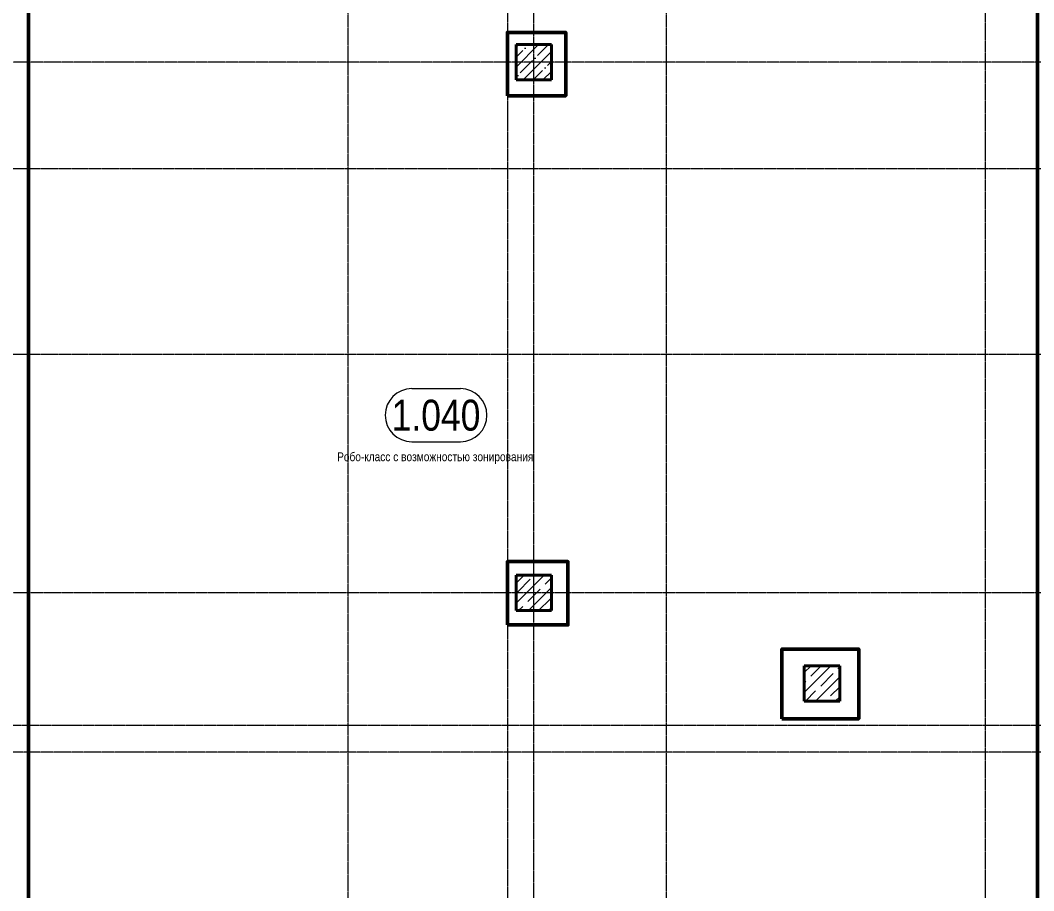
# Model space of a CAD drawing. Header units: millimetres. Extents: x -7155 to 483283, y -227682 to 148426.
# Drawn here: x 495 to 11950, y 66833 to 76675 of the extents above; entities that cross this region are included whole.
import ezdxf
from ezdxf.enums import TextEntityAlignment as Align

# ---------------------------------------------------------------- set-up
doc = ezdxf.new("R2010")
doc.units = ezdxf.units.MM
doc.linetypes.add('CENTER2', pattern=[28.575, 19.05, -3.175, 3.175, -3.175])
doc.linetypes.add('HIDDEN2', pattern=[4.7625, 3.175, -1.5875])
doc.layers.get('Defpoints').update_dxf_attribs({"color": 140})
for name, color, linetype, lineweight in [('АР_Area', 5, 'Continuous', 5), ('АР_Колонны', 70, 'Continuous', 30), ('АР_Стены ЖБ', 7, 'Continuous', 30), ('АР_Штриховка', 8, 'Continuous', 0)]:
    doc.layers.add(name, color=color, linetype=linetype, lineweight=lineweight)
doc.layers.add('АР_Оси_РД_100', color=7, linetype='Continuous', lineweight=0, true_color=0x525252)
doc.layers.add('РД_Оси_100', color=7, linetype='Continuous', lineweight=0, true_color=0x525252)
doc.styles.add('style1', font='ARIALN.TTF')

# ---------------------------------------------------------------- blocks, each defined once
blk = doc.blocks.new('СОШ_2200_АР_ОСИ_М100_28.05.24')
at = {"layer": 'АР_Оси_РД_100', "linetype": 'CENTER2'}
for p, q in [((4200, -6155), (4200, 139938.679)), ((119910, 76200), (-5954.958, 76200)), ((-5954.958, 75000), (119910, 75000)), ((-5954.958, 72900), (95715.503, 72900))]:
    blk.add_line(p, q, dxfattribs=at)
for points in [[(5849.555, 139938.679), (6000, 139538.679), (6000, -6194.559)], [(6300, -6195.83), (6300, 139538.679), (6450, 139938.679)], [(7800, -6155), (7800, 139938.679)], [(11400, 139938.679), (11400, -6155)], [(119910, 70200), (-5954.958, 70200)], [(95715.503, 68700), (-5454.958, 68700), (-5954.958, 68850)], [(78274.959, 68400), (-5454.958, 68400), (-5954.958, 68250)]]:
    blk.add_lwpolyline(points, dxfattribs=at)
blk = doc.blocks.new('MOK-МаркаПом_овал_ареал')
for p, q in [((-2.75, 3), (2.75, 3)), ((-2.75, -3), (2.75, -3))]:
    blk.add_line(p, q)
for centre, radius, start, end in [((-2.75, 0), 3, 90, 270), ((2.75, 0), 3, 270, 90), ((-3.75, 0), 3.5, 0, 0.001)]:
    blk.add_arc(centre, radius, start, end)
at = {"color": 0, "style": 'style1'}
blk.add_attdef('АР-ПОМЕЩЕНИЕ:НОМЕР', text='', height=3.5, dxfattribs=at).set_placement((0, 0), align=Align.MIDDLE)

msp = doc.modelspace()

# ---------------------------------------------------------------- hatches: boundary and pattern name
at = {"layer": 'АР_Штриховка', "linetype": 'Continuous', "lineweight": 5, "true_color": 0x000000}
h = msp.add_hatch(dxfattribs=at)
h.set_pattern_fill('ANSI35', color=18, scale=25, style=0)
h.paths.add_polyline_path([(6100, 76000), (6500, 76000), (6500, 76400), (6100, 76400)], flags=0)

# ---------------------------------------------------------------- linework, layer by layer
at = {"color": 1, "lineweight": 50}
for points in [[(589, 87844), (11994, 87844), (11994, 64899), (589, 64899)], [(6000, 75822), (6661, 75822), (6661, 76538), (6000, 76538)], [(6000, 69839), (6684, 69839), (6684, 70555), (6000, 70555)], [(9104, 68777), (9973, 68777), (9973, 69566), (9104, 69566)]]:
    msp.add_lwpolyline(points, close=True, dxfattribs=at)
at = {"layer": 'АР_Колонны', "color": 18, "linetype": 'HIDDEN2', "lineweight": 25, "true_color": 0x000000}
for p, q in [((6100, 76400), (6500, 76400)), ((6100, 76000), (6100, 76400)), ((6500, 76400), (6500, 76000)), ((6500, 76000), (6100, 76000)), ((6100, 70400), (6500, 70400)), ((6100, 70000), (6100, 70400)), ((6500, 70400), (6500, 70000)), ((6500, 70000), (6100, 70000)), ((9357, 69377), (9757, 69377)), ((9357, 68977), (9357, 69377)), ((9757, 69377), (9757, 68977)), ((9757, 68977), (9357, 68977))]:
    msp.add_line(p, q, dxfattribs=at)
at = {"layer": 'АР_Колонны', "color": 18, "linetype": 'Continuous', "lineweight": 30, "true_color": 0x000000}
for p, q in [((6500, 76400), (6100, 76400)), ((6100, 76400), (6100, 76000)), ((6500, 76000), (6500, 76400)), ((6100, 76000), (6500, 76000)), ((6500, 70400), (6100, 70400)), ((6100, 70400), (6100, 70000)), ((6500, 70000), (6500, 70400)), ((6100, 70000), (6500, 70000)), ((9757, 69377), (9357, 69377)), ((9357, 69377), (9357, 68977)), ((9757, 68977), (9757, 69377)), ((9357, 68977), (9757, 68977))]:
    msp.add_line(p, q, dxfattribs=at)
at = {"layer": 'АР_Стены ЖБ', "color": 18, "linetype": 'Continuous', "lineweight": 40, "true_color": 0x000000}
for p, q in [((6500, 76400), (6100, 76400)), ((6100, 76400), (6100, 76000)), ((6500, 76000), (6500, 76400)), ((6100, 76000), (6500, 76000)), ((6500, 70400), (6100, 70400)), ((6100, 70400), (6100, 70000)), ((6500, 70000), (6500, 70400)), ((6100, 70000), (6500, 70000)), ((9757, 69377), (9357, 69377)), ((9357, 69377), (9357, 68977)), ((9757, 68977), (9757, 69377)), ((9357, 68977), (9757, 68977))]:
    msp.add_line(p, q, dxfattribs=at)
at = {"layer": 'АР_Штриховка', "color": 18, "linetype": 'Continuous', "lineweight": 5, "true_color": 0x000000}
for p, q in [((6100, 70309), (6191, 70400)), ((6100, 70084), (6416, 70400)), ((6118, 70214), (6258, 70355)), ((6426, 70299), (6500, 70372)), ((6230, 70102), (6370, 70242)), ((6240, 70000), (6500, 70260)), ((6352, 70000), (6483, 70130)), ((6128, 70000), (6174, 70046)), ((6465, 70000), (6500, 70035)), ((9357, 69301), (9434, 69377)), ((9357, 69076), (9658, 69377)), ((9429, 69260), (9546, 69377)), ((9738, 69344), (9757, 69364)), ((9357, 69188), (9373, 69204)), ((9483, 68977), (9757, 69252)), ((9542, 69148), (9682, 69288)), ((9371, 68977), (9485, 69092)), ((9654, 69036), (9757, 69139)), ((9595, 68977), (9598, 68980)), ((9707, 68977), (9757, 69027))]:
    msp.add_line(p, q, dxfattribs=at)

# ---------------------------------------------------------------- block references
at = {"layer": 'АР_Area', "color": 18, "linetype": 'Continuous', "lineweight": 5, "true_color": 0x000000}
ref = msp.add_blockref('MOK-МаркаПом_овал_ареал', (5194, 72210), dxfattribs=dict(at, xscale=100, yscale=100, zscale=100))
ref.add_attrib('АР-ПОМЕЩЕНИЕ:НОМЕР', '1.040', dxfattribs={"layer": '0', "color": 0, "height": 350, "style": 'style1'}).set_placement((5194, 72210), align=Align.MIDDLE)
ref.add_attrib('АР-ПОМЕЩЕНИЕ:НАИМЕНОВАНИЕ', 'Робо-класс с возможностью зонирования', dxfattribs={"layer": 'Defpoints', "color": 2, "height": 100, "style": 'style1'}).set_placement((5185, 71728), align=Align.MIDDLE)
at = {"layer": 'РД_Оси_100'}
msp.add_blockref('СОШ_2200_АР_ОСИ_М100_28.05.24', (0, 0), dxfattribs=at)

doc.saveas('drawing.dxf')
